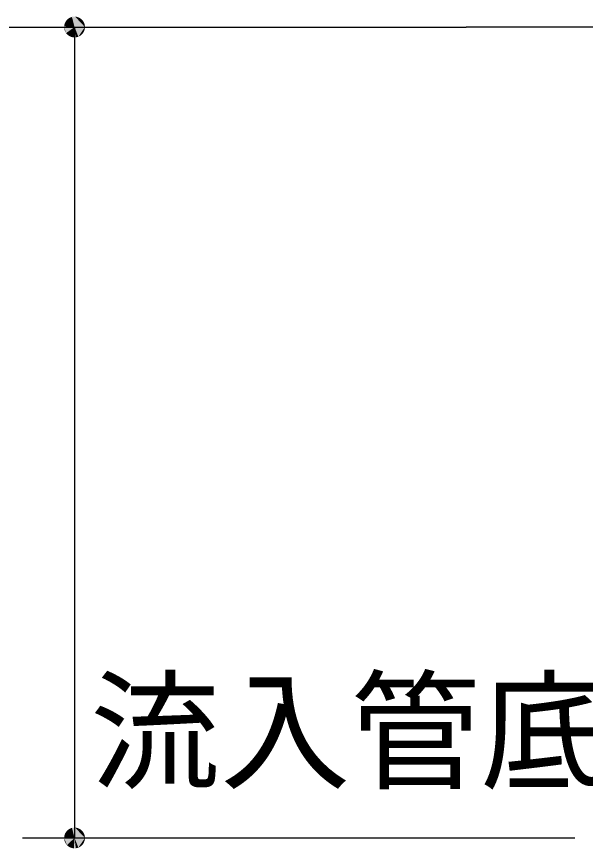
# Model space of a CAD drawing. Units: millimetres, scale not verified. Extents: x -14850 to 14850, y -10500 to 10500.
# Drawn here: x -11088 to -10540, y -4194 to -3394 of the extents above; entities that cross this region are included whole.
import ezdxf
from ezdxf.enums import TextEntityAlignment as Align

# ---------------------------------------------------------------- set-up
doc = ezdxf.new("R2010")
doc.units = ezdxf.units.MM
doc.header["$LTSCALE"] = 50
doc.layers.add('0-1_機器', color=3, linetype='Continuous', lineweight=25)
doc.layers.add('0-2_製作', color=5, linetype='Continuous', lineweight=25)
doc.styles.add('ＭＳ ゴシック', font='')
doc.styles.get('ＭＳ ゴシック').set_extended_font_data('MS Gothic')

msp = doc.modelspace()

# ---------------------------------------------------------------- linework, layer by layer
at = {"layer": '0-1_機器', "color": 2}
msp.add_line((-6027.63, -3403.59), (-10655.2, -3403.59), dxfattribs=at)
at = {"layer": '0-2_製作', "color": 2}
for p, q in [((-11806.94, -3403.59), (-10655.2, -3403.59)), ((-11031.94, -3403.59), (-11031.94, -4183.59)), ((-11081.94, -4183.59), (-10550.66, -4183.59))]:
    msp.add_line(p, q, dxfattribs=at)
at = {"layer": '0-2_製作'}
for points in [[(-11040.99, -3399.33), (-11031.94, -3403.59), (-11041.45, -3400.5)], [(-11040.38, -3398.23), (-11031.94, -3403.59), (-11040.99, -3399.33)], [(-11039.64, -3397.22), (-11031.94, -3403.59), (-11040.38, -3398.23)], [(-11038.79, -3396.3), (-11031.94, -3403.59), (-11039.64, -3397.22)], [(-11037.82, -3395.5), (-11031.94, -3403.59), (-11038.79, -3396.3)], [(-11036.76, -3394.83), (-11031.94, -3403.59), (-11037.82, -3395.5)], [(-11035.62, -3394.29), (-11031.94, -3403.59), (-11036.76, -3394.83)], [(-11034.43, -3393.91), (-11031.94, -3403.59), (-11035.62, -3394.29)], [(-11034.43, -3393.91), (-11031.94, -3393.59), (-11031.94, -3403.59)], [(-11033.19, -3393.67), (-11031.94, -3393.59), (-11034.43, -3393.91)], [(-11031.94, -3393.59), (-11021.94, -3403.59), (-11031.94, -3403.59)], [(-11031.31, -3393.61), (-11021.94, -3403.59), (-11031.94, -3393.59)], [(-11030.07, -3393.77), (-11021.94, -3403.59), (-11031.31, -3393.61)], [(-11028.85, -3394.08), (-11021.94, -3403.59), (-11030.07, -3393.77)], [(-11027.68, -3394.54), (-11021.94, -3403.59), (-11028.85, -3394.08)], [(-11026.58, -3395.15), (-11021.94, -3403.59), (-11027.68, -3394.54)], [(-11025.57, -3395.89), (-11021.94, -3403.59), (-11026.58, -3395.15)], [(-11024.65, -3396.75), (-11021.94, -3403.59), (-11025.57, -3395.89)], [(-11023.85, -3397.71), (-11021.94, -3403.59), (-11024.65, -3396.75)], [(-11023.18, -3398.77), (-11021.94, -3403.59), (-11023.85, -3397.71)], [(-11023.18, -3398.77), (-11022.02, -3402.34), (-11021.94, -3403.59)], [(-11022.64, -3399.91), (-11022.02, -3402.34), (-11023.18, -3398.77)], [(-11022.64, -3399.91), (-11022.25, -3401.1), (-11022.02, -3402.34)], [(-11041.92, -3402.96), (-11031.94, -3403.59), (-11041.94, -3403.59)], [(-11041.94, -3403.59), (-11040.7, -3408.41), (-11041.86, -3404.85)], [(-11041.94, -3403.59), (-11040.03, -3409.47), (-11040.7, -3408.41)], [(-11031.94, -3403.59), (-11040.03, -3409.47), (-11041.94, -3403.59)], [(-11041.76, -3401.72), (-11031.94, -3403.59), (-11041.92, -3402.96)], [(-11041.86, -3404.85), (-11041.24, -3407.27), (-11041.63, -3406.08)], [(-11041.86, -3404.85), (-11040.7, -3408.41), (-11041.24, -3407.27)], [(-11041.45, -3400.5), (-11031.94, -3403.59), (-11041.76, -3401.72)], [(-11031.94, -3403.59), (-11039.23, -3410.44), (-11040.03, -3409.47)], [(-11031.94, -3403.59), (-11038.31, -3411.3), (-11039.23, -3410.44)], [(-11031.94, -3403.59), (-11037.3, -3412.03), (-11038.31, -3411.3)], [(-11031.94, -3403.59), (-11036.2, -3412.64), (-11037.3, -3412.03)], [(-11031.94, -3403.59), (-11035.03, -3413.1), (-11036.2, -3412.64)], [(-11031.94, -3403.59), (-11033.81, -3413.41), (-11035.03, -3413.1)], [(-11031.94, -3403.59), (-11032.57, -3413.57), (-11033.81, -3413.41)], [(-11031.94, -3403.59), (-11031.94, -3413.59), (-11032.57, -3413.57)], [(-11031.94, -3403.59), (-11030.69, -3413.51), (-11031.94, -3413.59)], [(-11031.94, -3403.59), (-11029.45, -3413.28), (-11030.69, -3413.51)], [(-11031.94, -3403.59), (-11028.26, -3412.89), (-11029.45, -3413.28)], [(-11021.94, -3403.59), (-11028.26, -3412.89), (-11031.94, -3403.59)], [(-11021.94, -3403.59), (-11027.12, -3412.35), (-11028.26, -3412.89)], [(-11021.94, -3403.59), (-11026.06, -3411.68), (-11027.12, -3412.35)], [(-11021.94, -3403.59), (-11025.09, -3410.88), (-11026.06, -3411.68)], [(-11021.94, -3403.59), (-11024.23, -3409.97), (-11025.09, -3410.88)], [(-11021.94, -3403.59), (-11023.5, -3408.95), (-11024.23, -3409.97)], [(-11021.94, -3403.59), (-11022.89, -3407.85), (-11023.5, -3408.95)], [(-11021.94, -3403.59), (-11022.43, -3406.68), (-11022.89, -3407.85)], [(-11021.94, -3403.59), (-11022.12, -3405.47), (-11022.43, -3406.68)], [(-11021.94, -3403.59), (-11021.96, -3404.22), (-11022.12, -3405.47)], [(-11037.82, -4175.5), (-11031.94, -4183.59), (-11038.79, -4176.3)], [(-11036.76, -4174.83), (-11031.94, -4183.59), (-11037.82, -4175.5)], [(-11035.62, -4174.29), (-11031.94, -4183.59), (-11036.76, -4174.83)], [(-11034.43, -4173.91), (-11031.94, -4183.59), (-11035.62, -4174.29)], [(-11034.43, -4173.91), (-11031.94, -4173.59), (-11031.94, -4183.59)], [(-11033.19, -4173.67), (-11031.94, -4173.59), (-11034.43, -4173.91)], [(-11031.94, -4173.59), (-11021.94, -4183.59), (-11031.94, -4183.59)], [(-11031.31, -4173.61), (-11021.94, -4183.59), (-11031.94, -4173.59)], [(-11030.07, -4173.77), (-11021.94, -4183.59), (-11031.31, -4173.61)], [(-11028.85, -4174.08), (-11021.94, -4183.59), (-11030.07, -4173.77)], [(-11027.68, -4174.54), (-11021.94, -4183.59), (-11028.85, -4174.08)], [(-11026.58, -4175.15), (-11021.94, -4183.59), (-11027.68, -4174.54)], [(-11025.57, -4175.89), (-11021.94, -4183.59), (-11026.58, -4175.15)], [(-11024.65, -4176.75), (-11021.94, -4183.59), (-11025.57, -4175.89)], [(-11041.92, -4182.96), (-11031.94, -4183.59), (-11041.94, -4183.59)], [(-11041.94, -4183.59), (-11040.03, -4189.47), (-11041.86, -4184.85)], [(-11041.94, -4183.59), (-11039.23, -4190.44), (-11040.03, -4189.47)], [(-11031.94, -4183.59), (-11039.23, -4190.44), (-11041.94, -4183.59)], [(-11041.76, -4181.72), (-11031.94, -4183.59), (-11041.92, -4182.96)], [(-11041.45, -4180.5), (-11031.94, -4183.59), (-11041.76, -4181.72)], [(-11040.99, -4179.33), (-11031.94, -4183.59), (-11041.45, -4180.5)], [(-11040.38, -4178.23), (-11031.94, -4183.59), (-11040.99, -4179.33)], [(-11039.64, -4177.22), (-11031.94, -4183.59), (-11040.38, -4178.23)], [(-11038.79, -4176.3), (-11031.94, -4183.59), (-11039.64, -4177.22)], [(-11031.94, -4183.59), (-11038.31, -4191.3), (-11039.23, -4190.44)], [(-11031.94, -4183.59), (-11037.3, -4192.04), (-11038.31, -4191.3)], [(-11031.94, -4183.59), (-11036.2, -4192.64), (-11037.3, -4192.04)], [(-11031.94, -4183.59), (-11035.03, -4193.1), (-11036.2, -4192.64)], [(-11031.94, -4183.59), (-11033.81, -4193.42), (-11035.03, -4193.1)], [(-11031.94, -4183.59), (-11032.57, -4193.57), (-11033.81, -4193.42)], [(-11031.94, -4183.59), (-11031.94, -4193.59), (-11032.57, -4193.57)], [(-11031.94, -4183.59), (-11030.69, -4193.51), (-11031.94, -4193.59)], [(-11031.94, -4183.59), (-11029.45, -4193.28), (-11030.69, -4193.51)], [(-11031.94, -4183.59), (-11028.26, -4192.89), (-11029.45, -4193.28)], [(-11021.94, -4183.59), (-11028.26, -4192.89), (-11031.94, -4183.59)], [(-11021.94, -4183.59), (-11027.12, -4192.36), (-11028.26, -4192.89)], [(-11021.94, -4183.59), (-11026.06, -4191.68), (-11027.12, -4192.36)], [(-11021.94, -4183.59), (-11025.09, -4190.88), (-11026.06, -4191.68)], [(-11021.94, -4183.59), (-11024.23, -4189.97), (-11025.09, -4190.88)], [(-11023.85, -4177.71), (-11021.94, -4183.59), (-11024.65, -4176.75)], [(-11021.94, -4183.59), (-11023.5, -4188.95), (-11024.23, -4189.97)], [(-11023.85, -4177.71), (-11022.02, -4182.34), (-11021.94, -4183.59)], [(-11023.18, -4178.78), (-11022.02, -4182.34), (-11023.85, -4177.71)], [(-11021.94, -4183.59), (-11022.89, -4187.85), (-11023.5, -4188.95)], [(-11023.18, -4178.78), (-11022.25, -4181.11), (-11022.02, -4182.34)], [(-11022.64, -4179.91), (-11022.25, -4181.11), (-11023.18, -4178.78)], [(-11021.94, -4183.59), (-11022.43, -4186.68), (-11022.89, -4187.85)], [(-11021.94, -4183.59), (-11022.12, -4185.47), (-11022.43, -4186.68)], [(-11021.94, -4183.59), (-11021.96, -4184.22), (-11022.12, -4185.47)], [(-11041.86, -4184.85), (-11040.7, -4188.41), (-11041.63, -4186.08)], [(-11041.86, -4184.85), (-11040.03, -4189.47), (-11040.7, -4188.41)], [(-11041.63, -4186.08), (-11040.7, -4188.41), (-11041.24, -4187.27)]]:
    msp.add_solid(points, dxfattribs=at)

# ---------------------------------------------------------------- texts
at = {"layer": '0-1_機器', "color": 4, "style": 'ＭＳ ゴシック'}
msp.add_text('流入管底', height=91.79, dxfattribs=at).set_placement((-11017.04, -4154.29), align=Align.BOTTOM_LEFT)

doc.saveas('drawing.dxf')
